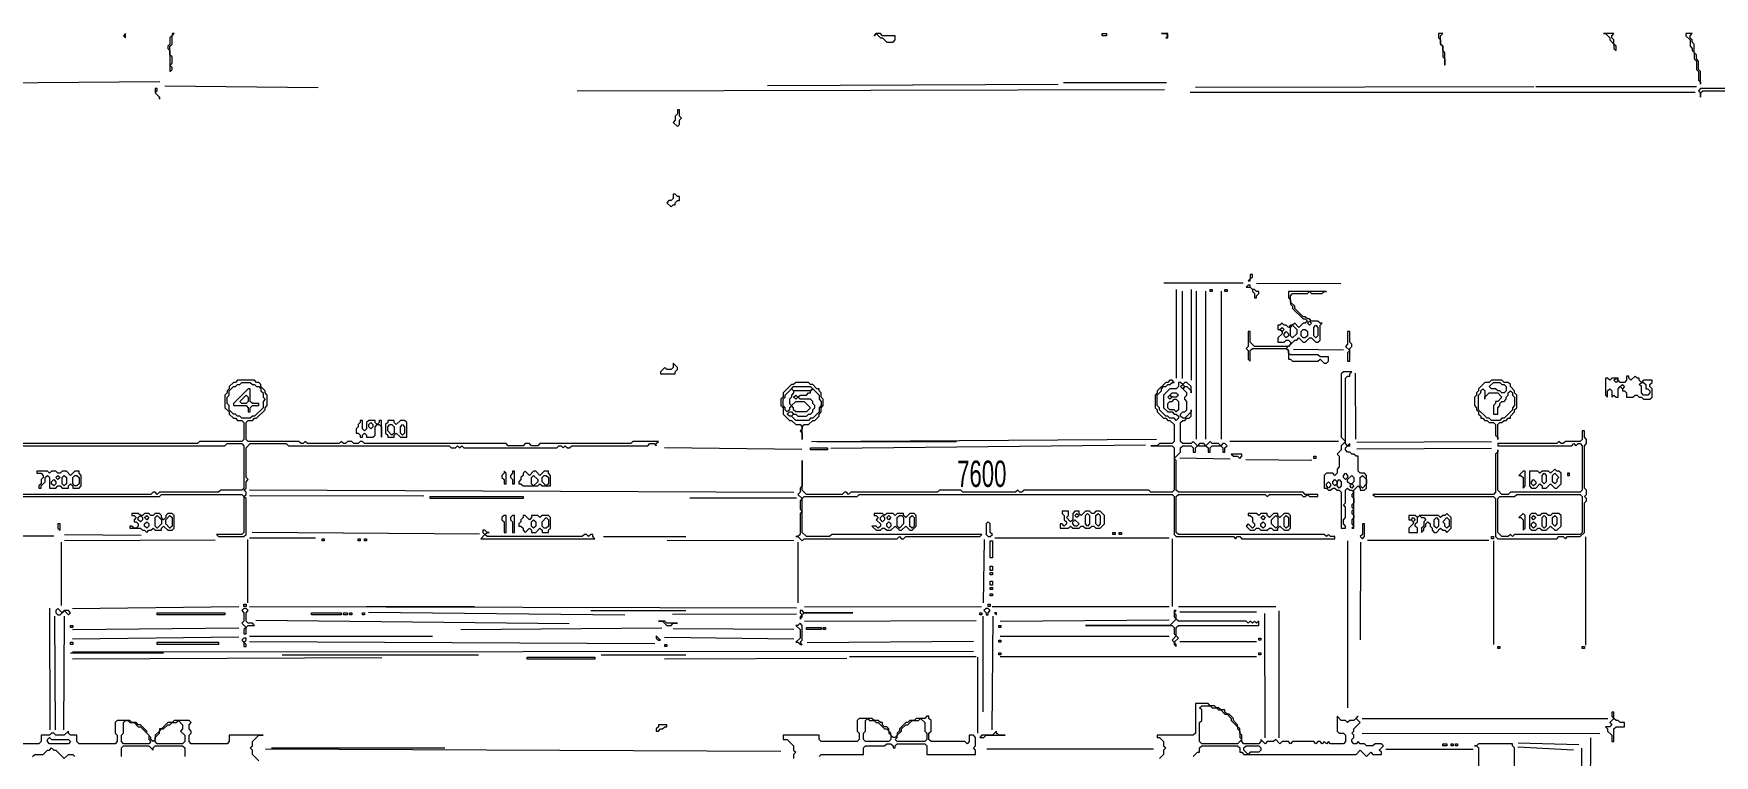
# Model space of a CAD drawing. Extents: x 10 to 1972, y 10 to 1392.
# Drawn here: x 738 to 1534, y 1050 to 1392 of the extents above; entities that cross this region are included whole.
import ezdxf

# ---------------------------------------------------------------- set-up
doc = ezdxf.new("R2010")
doc.units = 0
for name, color, linetype, lineweight in [('OCR_TEXT', 6, 'Continuous', 0), ('TEXT_FALLBACK_OUTLINE', 2, 'Continuous', 0), ('TRACE_CURVE', 6, 'Continuous', 0), ('TRACE_STRAIGHT', 5, 'Continuous', 0), ('TRACE_TEXT_SYMBOL', 6, 'Continuous', 0)]:
    doc.layers.add(name, color=color, linetype=linetype, lineweight=lineweight)
doc.styles.add('wqy-unicode', font='wqy-unicode.lff')

msp = doc.modelspace()

# ---------------------------------------------------------------- linework, layer by layer
at = {"layer": 'TEXT_FALLBACK_OUTLINE', "color": 2}
for points in [[(893, 1209), (893, 1208), (892, 1207), (892, 1206), (891, 1205), (891, 1203), (892, 1203), (893, 1202), (893, 1201), (894, 1201), (894, 1202), (895, 1203), (896, 1202), (896, 1201), (899, 1201), (900, 1202), (900, 1206), (901, 1207), (902, 1207), (903, 1206), (903, 1201), (903, 1209), (902, 1209), (902, 1208), (901, 1207), (900, 1208), (900, 1209), (897, 1209), (896, 1208), (896, 1205), (895, 1204), (894, 1205), (894, 1209)], [(906, 1209), (906, 1208), (905, 1207), (905, 1203), (906, 1202), (906, 1201), (909, 1201), (909, 1202), (910, 1203), (912, 1201), (915, 1201), (915, 1208), (914, 1209), (912, 1209), (910, 1207), (909, 1208), (909, 1209)], [(897, 1207), (898, 1208), (899, 1207), (899, 1206), (898, 1205), (897, 1206)], [(906, 1206), (907, 1207), (908, 1207), (909, 1206), (909, 1203), (908, 1202), (906, 1204)], [(912, 1206), (913, 1207), (914, 1206), (914, 1203), (913, 1202), (912, 1203)], [(740, 1185), (740, 1184), (742, 1184), (743, 1183), (743, 1182), (742, 1181), (742, 1179), (741, 1178), (741, 1177), (742, 1177), (742, 1178), (744, 1180), (744, 1182), (745, 1183), (746, 1182), (746, 1177), (749, 1177), (750, 1178), (751, 1178), (752, 1177), (755, 1177), (755, 1178), (756, 1179), (757, 1178), (757, 1177), (760, 1177), (761, 1178), (761, 1183), (760, 1184), (760, 1185), (758, 1185), (756, 1183), (754, 1185), (752, 1185), (751, 1184), (750, 1184), (749, 1185), (747, 1185), (746, 1184), (745, 1185)], [(961, 1185), (961, 1184), (960, 1183), (960, 1182), (961, 1181), (961, 1179), (962, 1179), (962, 1184)], [(965, 1185), (965, 1184), (964, 1183), (964, 1182), (965, 1181), (965, 1179), (966, 1179), (966, 1185)], [(971, 1185), (970, 1184), (970, 1183), (969, 1182), (969, 1181), (968, 1180), (968, 1179), (969, 1179), (970, 1178), (977, 1178), (978, 1179), (979, 1178), (983, 1178), (983, 1183), (982, 1184), (982, 1185), (980, 1185), (978, 1183), (976, 1185), (975, 1185), (973, 1183)], [(1443, 1185), (1441, 1183), (1442, 1183), (1443, 1182), (1443, 1177), (1444, 1178), (1444, 1185)], [(1458, 1186), (1456, 1184), (1455, 1185), (1452, 1185), (1451, 1184), (1450, 1185), (1446, 1185), (1446, 1178), (1447, 1177), (1449, 1177), (1451, 1179), (1452, 1178), (1452, 1177), (1454, 1177), (1456, 1179), (1458, 1177), (1459, 1177), (1461, 1179), (1461, 1184), (1460, 1185), (1459, 1185)], [(747, 1180), (748, 1181), (749, 1180), (749, 1179), (748, 1178), (747, 1179)], [(749, 1182), (750, 1183), (751, 1182), (750, 1181)], [(752, 1182), (753, 1183), (754, 1182), (754, 1179), (753, 1178), (752, 1179)], [(757, 1182), (758, 1183), (759, 1183), (760, 1182), (760, 1179), (759, 1178), (758, 1178), (757, 1179)], [(974, 1182), (975, 1183), (977, 1181), (977, 1180), (975, 1178), (974, 1179)], [(979, 1182), (980, 1183), (981, 1183), (982, 1182), (982, 1179), (981, 1178), (979, 1180)], [(1447, 1180), (1448, 1181), (1449, 1180), (1449, 1179), (1448, 1178), (1447, 1179)], [(1452, 1183), (1453, 1184), (1454, 1183), (1454, 1180), (1453, 1179), (1452, 1180)], [(1457, 1183), (1458, 1184), (1460, 1182), (1459, 1181), (1459, 1180), (1458, 1179), (1457, 1180)], [(1464, 1184), (1464, 1183), (1465, 1183), (1465, 1184)], [(785, 1165), (785, 1164), (786, 1164), (787, 1163), (786, 1162), (786, 1161), (787, 1161), (788, 1160), (788, 1159), (787, 1158), (786, 1158), (785, 1159), (784, 1159), (784, 1158), (789, 1158), (790, 1157), (791, 1157), (792, 1156), (793, 1157), (794, 1157), (795, 1158), (796, 1157), (799, 1157), (799, 1158), (800, 1159), (802, 1157), (804, 1157), (805, 1158), (805, 1164), (804, 1165), (802, 1165), (801, 1164), (801, 1163), (800, 1162), (799, 1163), (799, 1164), (798, 1165), (796, 1165), (795, 1164), (794, 1164), (793, 1165), (791, 1165), (790, 1164), (789, 1164), (788, 1165)], [(788, 1163), (789, 1164), (790, 1163), (790, 1162), (789, 1161), (788, 1162)], [(791, 1163), (792, 1164), (793, 1163), (792, 1162)], [(791, 1160), (792, 1161), (793, 1160), (793, 1159), (792, 1158), (791, 1159)], [(796, 1163), (797, 1164), (799, 1162), (799, 1160), (797, 1158), (796, 1159)], [(803, 1164), (804, 1163), (804, 1159), (803, 1158), (801, 1160), (801, 1162)], [(961, 1164), (960, 1163), (960, 1162), (961, 1161), (961, 1156), (962, 1156), (962, 1164)], [(965, 1164), (964, 1163), (964, 1162), (965, 1161), (965, 1156), (966, 1156), (966, 1164)], [(970, 1164), (970, 1163), (969, 1162), (969, 1161), (968, 1160), (968, 1159), (969, 1159), (970, 1158), (970, 1157), (971, 1156), (973, 1158), (974, 1157), (974, 1156), (976, 1156), (978, 1158), (979, 1157), (979, 1156), (982, 1156), (982, 1157), (983, 1158), (983, 1163), (982, 1164), (979, 1164), (978, 1163), (977, 1164), (974, 1164), (974, 1163), (973, 1162), (971, 1164)], [(974, 1161), (975, 1162), (976, 1161), (976, 1159), (975, 1158), (974, 1159)], [(981, 1163), (982, 1162), (982, 1159), (981, 1158), (980, 1158), (979, 1159), (979, 1161)], [(1136, 1165), (1136, 1164), (1137, 1164), (1138, 1163), (1137, 1162), (1139, 1160), (1139, 1159), (1138, 1158), (1137, 1159), (1135, 1159), (1137, 1157), (1139, 1157), (1140, 1158), (1141, 1158), (1142, 1157), (1144, 1157), (1146, 1159), (1148, 1157), (1149, 1157), (1151, 1159), (1153, 1157), (1154, 1157), (1156, 1159), (1156, 1164), (1155, 1165), (1153, 1165), (1151, 1163), (1150, 1164), (1150, 1165), (1147, 1165), (1146, 1164), (1145, 1165), (1142, 1165), (1141, 1164), (1140, 1165)], [(1139, 1163), (1140, 1164), (1141, 1163), (1141, 1162), (1140, 1161), (1139, 1162)], [(1142, 1163), (1143, 1164), (1144, 1163), (1143, 1162)], [(1142, 1160), (1143, 1161), (1144, 1160), (1144, 1159), (1143, 1158), (1142, 1159)], [(1147, 1163), (1148, 1164), (1149, 1164), (1150, 1163), (1150, 1160), (1148, 1158), (1147, 1159)], [(1153, 1163), (1154, 1164), (1155, 1163), (1155, 1159), (1154, 1158), (1153, 1159)], [(1225, 1166), (1225, 1165), (1226, 1164), (1226, 1162), (1227, 1161), (1227, 1160), (1226, 1159), (1225, 1160), (1224, 1160), (1224, 1158), (1228, 1158), (1229, 1159), (1230, 1158), (1233, 1158), (1234, 1159), (1235, 1159), (1236, 1158), (1238, 1158), (1239, 1159), (1240, 1159), (1241, 1158), (1243, 1158), (1245, 1160), (1245, 1164), (1243, 1166), (1241, 1166), (1240, 1165), (1239, 1165), (1238, 1166), (1236, 1166), (1234, 1164), (1233, 1165), (1233, 1166), (1231, 1166), (1230, 1165), (1230, 1162), (1229, 1161), (1227, 1163), (1228, 1164), (1228, 1166)], [(1230, 1161), (1231, 1162), (1233, 1160), (1232, 1159), (1231, 1159), (1230, 1160)], [(1231, 1164), (1232, 1165), (1233, 1164), (1232, 1163)], [(1236, 1164), (1237, 1165), (1238, 1164), (1238, 1160), (1237, 1159), (1236, 1160)], [(1241, 1164), (1242, 1165), (1243, 1164), (1243, 1160), (1242, 1159), (1241, 1160)], [(1313, 1165), (1313, 1164), (1314, 1164), (1315, 1163), (1315, 1161), (1316, 1160), (1316, 1159), (1315, 1158), (1313, 1160), (1312, 1159), (1314, 1157), (1316, 1157), (1317, 1158), (1318, 1158), (1319, 1157), (1322, 1157), (1323, 1158), (1324, 1158), (1325, 1157), (1327, 1157), (1327, 1158), (1328, 1159), (1330, 1157), (1332, 1157), (1333, 1158), (1333, 1164), (1332, 1165), (1330, 1165), (1328, 1163), (1327, 1164), (1327, 1165), (1325, 1165), (1323, 1163), (1322, 1164), (1322, 1165), (1319, 1165), (1318, 1164), (1317, 1165)], [(1319, 1163), (1320, 1164), (1321, 1163), (1320, 1162)], [(1319, 1160), (1320, 1161), (1321, 1160), (1321, 1159), (1320, 1158), (1319, 1159)], [(1326, 1164), (1327, 1163), (1327, 1159), (1326, 1158), (1324, 1160), (1324, 1162)], [(1330, 1163), (1331, 1164), (1332, 1163), (1332, 1159), (1331, 1158), (1330, 1159)], [(1407, 1165), (1406, 1164), (1405, 1164), (1404, 1163), (1403, 1164), (1394, 1164), (1393, 1163), (1392, 1164), (1389, 1164), (1389, 1162), (1390, 1162), (1391, 1161), (1391, 1160), (1389, 1158), (1389, 1156), (1393, 1156), (1393, 1158), (1392, 1159), (1392, 1160), (1393, 1161), (1393, 1163), (1394, 1164), (1395, 1163), (1396, 1163), (1397, 1162), (1396, 1161), (1396, 1159), (1395, 1158), (1395, 1156), (1396, 1157), (1396, 1158), (1397, 1159), (1397, 1160), (1398, 1161), (1399, 1160), (1399, 1159), (1400, 1158), (1400, 1157), (1401, 1156), (1402, 1156), (1404, 1158), (1405, 1157), (1406, 1157), (1407, 1156), (1409, 1158), (1409, 1163)], [(1390, 1162), (1391, 1163), (1392, 1162), (1391, 1161)], [(1401, 1162), (1402, 1163), (1403, 1162), (1403, 1159), (1402, 1158), (1401, 1159)], [(1407, 1163), (1408, 1162), (1408, 1159), (1407, 1158), (1406, 1159), (1406, 1160), (1405, 1161)], [(1443, 1165), (1441, 1163), (1442, 1163), (1443, 1162), (1443, 1157), (1444, 1158), (1444, 1164)], [(1447, 1165), (1446, 1164), (1446, 1158), (1447, 1157), (1449, 1157), (1450, 1158), (1451, 1158), (1452, 1157), (1454, 1157), (1456, 1159), (1458, 1157), (1459, 1157), (1461, 1159), (1461, 1164), (1460, 1165), (1457, 1165), (1456, 1164), (1455, 1164), (1454, 1165), (1452, 1165), (1451, 1164), (1450, 1164), (1449, 1165)], [(1447, 1163), (1448, 1164), (1449, 1163), (1448, 1162)], [(1447, 1160), (1448, 1161), (1449, 1160), (1449, 1159), (1448, 1158), (1447, 1159)], [(1452, 1163), (1453, 1164), (1454, 1163), (1454, 1159), (1453, 1158), (1452, 1159)], [(1457, 1163), (1458, 1164), (1459, 1163), (1459, 1160), (1458, 1159), (1457, 1160)], [(951, 1157), (951, 1156), (952, 1155), (950, 1153), (1004, 1153), (1003, 1154), (1003, 1155), (1002, 1155), (1001, 1154), (1000, 1155), (999, 1155), (998, 1154), (953, 1154), (952, 1155), (953, 1156), (954, 1156), (953, 1156), (952, 1157)], [(1249, 1156), (1250, 1156), (1250, 1155), (1249, 1155)], [(1252, 1156), (1253, 1156), (1253, 1155), (1252, 1155)]]:
    msp.add_lwpolyline(points, close=True, dxfattribs=at)
at = {"layer": 'TRACE_CURVE', "color": 6}
for points in [[(835, 1228), (834, 1227), (833, 1227), (831, 1225), (831, 1224), (830, 1223), (830, 1222), (829, 1221), (829, 1215), (831, 1213), (831, 1212), (833, 1210), (834, 1210), (835, 1209), (837, 1209), (838, 1208), (838, 1200), (837, 1199), (817, 1199), (816, 1198), (714, 1198)], [(939, 1197), (940, 1196), (941, 1197), (942, 1196), (986, 1196), (987, 1197), (988, 1197), (989, 1196), (990, 1197), (991, 1196), (992, 1196), (993, 1197), (1029, 1197), (1030, 1198), (1032, 1198), (1033, 1197), (1033, 1198), (1034, 1199), (1022, 1199), (1021, 1198), (978, 1198), (977, 1197), (974, 1197), (973, 1198), (971, 1198), (970, 1197), (963, 1197), (962, 1198), (895, 1198), (894, 1199), (893, 1199), (892, 1198), (890, 1198), (889, 1199), (887, 1199), (886, 1198), (885, 1198), (884, 1199), (883, 1198), (868, 1198), (867, 1199), (866, 1198), (865, 1198), (864, 1199), (840, 1199), (839, 1200), (839, 1208), (840, 1209), (842, 1209), (843, 1210), (844, 1210), (848, 1214), (848, 1215), (849, 1216), (849, 1221), (848, 1222), (848, 1223), (846, 1225), (846, 1226), (845, 1227), (844, 1227), (843, 1228), (835, 1228)], [(1276, 1228), (1275, 1227), (1274, 1227), (1270, 1223), (1270, 1222), (1269, 1221), (1269, 1215), (1270, 1214), (1270, 1213), (1273, 1210), (1274, 1210), (1275, 1209), (1276, 1209), (1278, 1207), (1278, 1199), (1277, 1198), (1271, 1198), (1270, 1197), (1267, 1197), (1277, 1197), (1278, 1196), (1278, 1176), (1277, 1175), (1267, 1175), (1266, 1176), (1207, 1176), (1206, 1175), (1205, 1175), (1204, 1176), (1203, 1175), (1178, 1175), (1177, 1176), (1167, 1176), (1166, 1175), (1125, 1175), (1124, 1174), (1123, 1175), (1122, 1175), (1121, 1174), (1104, 1174), (1102, 1176), (1102, 1190), (1102, 1178), (1101, 1177), (1101, 1175), (1100, 1174), (1102, 1172), (1101, 1171), (1101, 1167), (1102, 1166), (1101, 1165), (1101, 1155), (1100, 1154), (1099, 1154), (1100, 1154), (1102, 1152), (1103, 1153), (1147, 1153), (1148, 1154), (1149, 1153), (1150, 1153), (1151, 1154), (1186, 1154), (1187, 1155)], [(1271, 1214), (1271, 1215), (1270, 1216), (1270, 1221), (1272, 1223), (1272, 1224), (1273, 1225), (1274, 1225), (1275, 1226), (1276, 1226), (1277, 1227), (1278, 1227), (1277, 1228), (1276, 1228)], [(1302, 1196), (1303, 1197), (1302, 1198), (1301, 1198), (1300, 1197), (1299, 1198), (1296, 1198), (1295, 1199), (1293, 1197), (1292, 1198), (1290, 1198), (1289, 1197), (1287, 1199), (1286, 1198), (1282, 1198), (1281, 1199), (1281, 1208), (1282, 1209), (1283, 1209), (1284, 1210), (1285, 1210), (1286, 1211), (1286, 1214), (1286, 1213), (1283, 1210), (1282, 1210), (1281, 1211), (1281, 1212), (1282, 1213), (1283, 1213), (1284, 1214), (1284, 1218), (1283, 1219), (1283, 1220), (1284, 1221), (1284, 1222), (1282, 1224), (1283, 1225), (1284, 1225), (1286, 1223), (1286, 1222), (1286, 1225), (1284, 1227), (1283, 1227), (1282, 1226), (1281, 1227), (1280, 1227), (1280, 1225), (1279, 1224), (1276, 1224), (1273, 1221), (1273, 1215), (1275, 1213), (1277, 1213), (1278, 1212), (1279, 1212), (1280, 1211), (1280, 1210), (1279, 1209), (1278, 1210), (1276, 1210), (1275, 1211), (1274, 1211), (1271, 1214)], [(1358, 1232), (1357, 1231), (1357, 1201), (1359, 1199), (1357, 1197), (1357, 1195), (1355, 1193), (1356, 1192), (1356, 1187), (1355, 1186), (1355, 1184), (1354, 1183), (1353, 1184), (1350, 1184), (1349, 1183), (1349, 1177), (1350, 1177), (1351, 1176), (1352, 1176), (1353, 1177), (1354, 1177), (1355, 1176), (1356, 1176), (1357, 1175), (1357, 1158), (1359, 1158), (1359, 1159), (1358, 1160), (1358, 1162), (1359, 1163), (1359, 1168), (1358, 1169), (1359, 1170), (1359, 1176), (1360, 1177), (1361, 1176), (1362, 1176), (1363, 1175), (1362, 1174), (1362, 1173), (1363, 1172), (1363, 1170), (1362, 1169), (1362, 1168), (1363, 1167), (1362, 1166), (1362, 1165), (1363, 1164), (1363, 1163), (1362, 1162), (1362, 1160), (1363, 1159), (1362, 1158), (1363, 1158), (1363, 1176), (1365, 1178), (1366, 1177), (1366, 1176), (1368, 1176), (1369, 1177), (1369, 1183), (1368, 1184), (1366, 1184), (1365, 1185)], [(1365, 1185), (1365, 1192), (1364, 1192), (1363, 1193), (1362, 1193), (1361, 1194), (1360, 1194), (1359, 1195), (1359, 1196), (1360, 1197), (1361, 1197), (1361, 1198), (1360, 1197), (1359, 1198), (1359, 1229), (1360, 1230), (1361, 1230), (1361, 1231), (1362, 1232), (1358, 1232)], [(713, 1197), (829, 1197), (830, 1198), (837, 1198), (838, 1197), (838, 1177), (837, 1176), (827, 1176), (826, 1175), (798, 1175), (797, 1174), (796, 1175), (795, 1175), (794, 1174), (727, 1174)], [(726, 1173), (798, 1173), (799, 1174), (837, 1174), (838, 1173), (838, 1156), (837, 1155), (825, 1155), (826, 1154), (838, 1154), (839, 1155), (839, 1172), (838, 1173), (839, 1174), (839, 1175), (838, 1176), (839, 1177), (839, 1180), (840, 1181), (839, 1182), (839, 1196), (841, 1198), (858, 1198), (859, 1197), (935, 1197), (936, 1196), (938, 1196), (939, 1197)], [(1187, 1155), (1116, 1155), (1115, 1154), (1104, 1154), (1102, 1156), (1102, 1172), (1103, 1173), (1128, 1173), (1129, 1174), (1277, 1174), (1278, 1173), (1278, 1155), (1279, 1154), (1306, 1154), (1307, 1153), (1308, 1154), (1309, 1154), (1310, 1153), (1354, 1153), (1354, 1154), (1352, 1154), (1351, 1155), (1350, 1154), (1349, 1155), (1280, 1155), (1279, 1156), (1279, 1173), (1280, 1174), (1321, 1174), (1322, 1173), (1323, 1174), (1338, 1174), (1339, 1173), (1340, 1173), (1341, 1174), (1342, 1173), (1346, 1173), (1346, 1174), (1340, 1174), (1339, 1175), (1280, 1175), (1279, 1176), (1279, 1190), (1278, 1191), (1281, 1194), (1281, 1196), (1282, 1197), (1286, 1197), (1287, 1196), (1287, 1194), (1288, 1194), (1288, 1196), (1289, 1197), (1293, 1197), (1294, 1196), (1294, 1194), (1295, 1194), (1295, 1196), (1296, 1197), (1300, 1197), (1301, 1196), (1301, 1194), (1302, 1194), (1302, 1196)], [(778, 1067), (777, 1066), (777, 1061), (778, 1060), (778, 1057), (777, 1056), (760, 1056), (759, 1057), (759, 1060), (756, 1060), (755, 1061), (755, 1062), (753, 1060), (749, 1060), (748, 1061), (747, 1061), (746, 1060), (742, 1060), (742, 1057), (741, 1056), (672, 1056)], [(802, 1066), (799, 1063), (798, 1063), (798, 1062), (796, 1060), (796, 1058), (795, 1057), (794, 1058), (794, 1059), (792, 1061), (792, 1062), (789, 1065), (788, 1065), (787, 1066), (785, 1066), (784, 1067), (778, 1067)], [(845, 1048), (842, 1051), (842, 1053), (841, 1054), (842, 1055), (842, 1057), (845, 1060), (847, 1060), (831, 1060), (831, 1057), (830, 1056), (813, 1056), (812, 1057), (812, 1060), (813, 1061), (813, 1062), (812, 1063), (812, 1065), (813, 1066), (812, 1067), (805, 1067), (804, 1066), (802, 1066)], [(738, 1050), (739, 1051), (743, 1051), (745, 1053), (746, 1053), (747, 1054), (748, 1053), (749, 1053), (753, 1049)], [(753, 1049), (755, 1051), (757, 1051), (758, 1050)], [(780, 1050), (780, 1054), (781, 1055), (793, 1055), (795, 1053), (795, 1054), (796, 1055), (809, 1055), (810, 1054), (810, 1050)]]:
    msp.add_lwpolyline(points, dxfattribs=at)
for points in [[(836, 1226), (837, 1227), (841, 1227), (842, 1226), (843, 1226), (844, 1225), (845, 1225), (846, 1224), (846, 1223), (847, 1222), (847, 1220), (848, 1219), (847, 1218), (847, 1215), (843, 1211), (842, 1211), (841, 1210), (837, 1210), (836, 1211), (835, 1211), (834, 1212), (833, 1212), (831, 1214), (831, 1216), (830, 1217), (830, 1220), (831, 1221), (831, 1223), (833, 1225), (834, 1225), (835, 1226)], [(1281, 1225), (1282, 1226), (1283, 1225), (1282, 1224)], [(1275, 1220), (1276, 1221), (1277, 1220), (1276, 1219)], [(1277, 1218), (1278, 1219), (1279, 1219), (1280, 1218), (1280, 1214), (1279, 1213), (1278, 1214), (1276, 1214), (1275, 1215), (1275, 1217), (1276, 1218)], [(1276, 1221), (1277, 1222), (1279, 1222), (1280, 1221), (1279, 1220), (1277, 1220)], [(1350, 1179), (1351, 1180), (1352, 1179), (1352, 1178), (1351, 1177), (1350, 1178)], [(1353, 1180), (1354, 1181), (1355, 1180), (1355, 1179), (1354, 1178), (1353, 1179)], [(1355, 1180), (1356, 1181), (1357, 1180), (1357, 1178), (1356, 1177), (1355, 1178)], [(1358, 1183), (1359, 1184), (1360, 1183), (1360, 1182), (1359, 1181), (1358, 1182)], [(1362, 1183), (1363, 1182), (1363, 1180), (1362, 1179), (1361, 1179), (1360, 1180), (1360, 1181)], [(1361, 1178), (1362, 1179), (1363, 1178), (1362, 1177)], [(1366, 1182), (1367, 1183), (1369, 1181), (1369, 1179), (1367, 1177), (1366, 1178)], [(781, 1066), (782, 1067), (783, 1067), (784, 1066), (786, 1066), (788, 1064), (789, 1064), (793, 1060), (793, 1058), (794, 1057), (793, 1056), (781, 1056), (780, 1057), (780, 1060), (781, 1061)], [(806, 1066), (807, 1067), (809, 1065), (809, 1063), (808, 1062), (810, 1060), (810, 1057), (809, 1056), (797, 1056), (796, 1057), (796, 1059), (798, 1061), (798, 1062), (799, 1063), (800, 1063), (802, 1065), (803, 1065), (804, 1066)], [(745, 1058), (746, 1059), (747, 1058), (755, 1058), (756, 1057), (755, 1056), (746, 1056), (745, 1057)]]:
    msp.add_lwpolyline(points, close=True, dxfattribs=at)
at = {"layer": 'TRACE_STRAIGHT', "color": 5}
for p, q in [((581.87, 1367.8), (798.13, 1369.33)), ((1085.63, 1367.38), (1223.13, 1368.07)), ((1225.62, 1368.87), (1274.38, 1368.91)), ((800.59, 1367.22), (873.12, 1366.56)), ((995.62, 1364.85), (1273.38, 1365.48)), ((1285.62, 1364.34), (1524.38, 1364.35)), ((1288.12, 1366.73), (1448.13, 1367.04)), ((1449, 1367), (1525, 1367)), ((1273.12, 1274.08), (1310.63, 1274.1)), ((1316.88, 1273.92), (1356.87, 1273.81)), ((1279, 1271), (1279, 1229)), ((1281.69, 1270.13), (1281.73, 1228.87)), ((1286, 1271), (1286, 1228)), ((1288.58, 1200.12), (1288.6, 1270.12)), ((1292.86, 1270.12), (1292.86, 1200.12)), ((1300.15, 1270.12), (1300.15, 1200.12)), ((1334.38, 1242.71), (1358.12, 1242.36)), ((1363.57, 1231.38), (1363.7, 1200.12)), ((1036.86, 1196.24), (1101.9, 1195.36)), ((1106.36, 1198.96), (1269.64, 1200.05)), ((1109, 1199), (1175, 1199)), ((1115.62, 1195.81), (1264.38, 1197.4)), ((1304.37, 1199.15), (1355.63, 1199.12)), ((1364.37, 1198.71), (1428.12, 1199.02)), ((1364.38, 1195.51), (1428.13, 1195.92)), ((1280.62, 1191.3), (1304.41, 1190.85)), ((1311.87, 1190.51), (1343.14, 1190.2)), ((840.62, 1176.12), (1098.13, 1175.07)), ((840.62, 1173.45), (923.13, 1173.37)), ((1048.86, 1172.33), (1099.37, 1172.29)), ((664.38, 1154.55), (748.13, 1154.36)), ((753.12, 1155.06), (789.38, 1154.75)), ((840.62, 1153.44), (871.88, 1153.36)), ((841.87, 1156.11), (949.39, 1155.38)), ((1008, 1154), (1047, 1154)), ((1193.12, 1153.39), (1275.62, 1153.4)), ((1277, 1153), (1277, 1121)), ((1472.68, 1102.63), (1472.71, 1153.88)), ((751.7, 1121.37), (751.7, 1151.38)), ((753.13, 1152.25), (824.38, 1152.51)), ((839.67, 1152.63), (839.72, 1122.62)), ((1038.12, 1152.4), (1098.13, 1152.24)), ((1100.12, 1122.62), (1100.19, 1151.38)), ((1187.86, 1122.61), (1188.27, 1152.64)), ((1360, 1152), (1360, 1073)), ((1366.17, 1105.12), (1366.25, 1151.38)), ((1369.37, 1152.31), (1426.88, 1152.28)), ((1429, 1152), (1429, 1103)), ((896, 1121), (947, 1121)), ((1280, 1121), (1326, 1121)), ((746.09, 1120.13), (746.1, 1062.62)), ((748.36, 1116.38), (748.7, 1062.62)), ((752.76, 1062.62), (753.13, 1116.37)), ((756.88, 1119.95), (835.63, 1120.92)), ((840.63, 1120.87), (1099.38, 1120.32)), ((843.62, 1114.5), (991.88, 1112.93)), ((896.87, 1118.25), (1018.13, 1117.07)), ((1002, 1119), (1047, 1119)), ((1040.62, 1117.32), (1099.38, 1117.41)), ((1103.12, 1120.79), (1186.88, 1120.94)), ((1103.12, 1113.95), (1184.37, 1114.27)), ((1187.4, 1116.38), (1187.52, 1071.04)), ((1191.87, 1120.9), (1275.63, 1120.91)), ((1191.95, 1062.62), (1192.33, 1116.38)), ((1195.62, 1113.94), (1275.63, 1114.67)), ((1280.62, 1118.41), (1316.88, 1118.41)), ((1320.78, 1117.63), (1320.92, 1058.88)), ((1327.64, 1058.87), (1327.66, 1118.88)), ((756.87, 1105.63), (835.64, 1106.55)), ((756.88, 1110.08), (835.63, 1110.81)), ((840.62, 1106.85), (927.13, 1106.85)), ((940.61, 1110.08), (1035.64, 1110.87)), ((1036.86, 1106.4), (1098.13, 1105.69)), ((1041.07, 1110.46), (1098.13, 1110.2)), ((1195.62, 1106.84), (1275.63, 1106.87)), ((756, 1099), (800, 1099)), ((756.87, 1099.47), (1183.13, 1099.75)), ((840.62, 1104.45), (1032.38, 1103.5)), ((856, 1098), (949, 1098)), ((1007, 1098), (1047, 1098)), ((1104.37, 1103.97), (1183.13, 1104.52)), ((1124.37, 1097.23), (1184.38, 1097.34)), ((1195.63, 1097.26), (1316.88, 1097.3)), ((1280.62, 1104.35), (1316.88, 1104.35)), ((756.88, 1096.15), (903.13, 1096.76)), ((1036.87, 1096.15), (1123.13, 1096.47)), ((1185, 1097), (1185, 1061)), ((1366.88, 1067.95), (1483.12, 1067.95)), ((1366.87, 1061.01), (1479.37, 1060.88)), ((1474.41, 871.37), (1474.99, 1058.87)), ((848.13, 1053.68), (1091.88, 1052.48)), ((851, 1054), (933, 1054)), ((1189.38, 1053.65), (1268.13, 1053.59)), ((1378.12, 1053.4), (1419.38, 1053.41)), ((1440.6, 1054.62), (1466.84, 1053.18)), ((1440.63, 1056.47), (1469.36, 1055.68)), ((1470.61, 1053.88), (1470.63, 926.38))]:
    msp.add_line(p, q, dxfattribs=at)
at = {"layer": 'TRACE_TEXT_SYMBOL', "color": 6}
for points in [[(782, 1392), (781, 1391), (782, 1390)], [(804, 1392), (804, 1391), (803, 1390), (803, 1387), (802, 1386), (802, 1385), (803, 1384), (803, 1374), (804, 1375), (804, 1376), (803, 1377), (804, 1378), (804, 1381), (803, 1382), (803, 1386), (804, 1387), (804, 1391), (805, 1392)], [(1137, 1392), (1136, 1391), (1137, 1392), (1139, 1390), (1140, 1390), (1142, 1388), (1145, 1388), (1146, 1389), (1146, 1391), (1140, 1391), (1139, 1392)], [(1244, 1392), (1246, 1392), (1246, 1391), (1244, 1391)], [(1272, 1392), (1274, 1392), (1275, 1391), (1274, 1390), (1275, 1390), (1275, 1392)], [(1403, 1392), (1403, 1390), (1404, 1389), (1404, 1387), (1405, 1386), (1405, 1381), (1406, 1380), (1406, 1377), (1406, 1383), (1405, 1384), (1405, 1386), (1404, 1387), (1404, 1391), (1405, 1392)], [(1481, 1392), (1482, 1392), (1484, 1390), (1484, 1389), (1486, 1387), (1486, 1385), (1487, 1384), (1487, 1386), (1486, 1387), (1486, 1389), (1485, 1390), (1485, 1391), (1486, 1392)], [(1520, 1392), (1520, 1391), (1522, 1389), (1522, 1386), (1523, 1385), (1523, 1384), (1524, 1383), (1524, 1380), (1525, 1379), (1525, 1375), (1526, 1374), (1526, 1370), (1527, 1369), (1527, 1368), (1527, 1374), (1526, 1375), (1526, 1379), (1525, 1380), (1525, 1382), (1524, 1383), (1524, 1387), (1523, 1388), (1523, 1389), (1522, 1390), (1522, 1391), (1523, 1392)], [(1551, 1368), (1550, 1367), (1545, 1367), (1544, 1366), (1543, 1367), (1542, 1366), (1527, 1366), (1526, 1365), (1527, 1364), (1527, 1362), (1527, 1364), (1528, 1365), (1542, 1365), (1543, 1366), (1556, 1366), (1557, 1367), (1615, 1367), (1616, 1368)], [(796, 1366), (796, 1364), (798, 1362), (798, 1361), (798, 1362), (796, 1364), (797, 1365), (797, 1366)], [(1043, 1356), (1043, 1354), (1042, 1353), (1042, 1351), (1041, 1350), (1043, 1348), (1044, 1349), (1044, 1351), (1045, 1352), (1044, 1353), (1044, 1356)], [(1041, 1316), (1041, 1314), (1040, 1313), (1039, 1313), (1038, 1312), (1040, 1310), (1041, 1311), (1042, 1311), (1042, 1312), (1043, 1313), (1044, 1313), (1044, 1315), (1043, 1315), (1042, 1316)], [(1313, 1273), (1312, 1272), (1314, 1272), (1315, 1271), (1315, 1270), (1316, 1269), (1316, 1267), (1317, 1267), (1317, 1268), (1318, 1269), (1318, 1270), (1317, 1270), (1316, 1271), (1315, 1271), (1314, 1272), (1314, 1273)], [(1314, 1278), (1314, 1276), (1313, 1275), (1314, 1275), (1314, 1276), (1315, 1277), (1315, 1278)], [(1295, 1271), (1296, 1271), (1296, 1270), (1295, 1270)], [(1302, 1271), (1303, 1271), (1303, 1270), (1302, 1270)], [(1328, 1252), (1329, 1253), (1330, 1252), (1329, 1251)], [(1330, 1250), (1331, 1251), (1332, 1250), (1332, 1249), (1331, 1248), (1330, 1249)], [(1333, 1253), (1334, 1254), (1336, 1252), (1336, 1250), (1334, 1248), (1333, 1249)], [(1338, 1251), (1339, 1252), (1340, 1252), (1341, 1251), (1341, 1249), (1340, 1248), (1339, 1248), (1338, 1249)], [(1341, 1255), (1342, 1256), (1343, 1255), (1342, 1254)], [(1344, 1253), (1345, 1254), (1346, 1253), (1346, 1249), (1345, 1248), (1344, 1249)], [(1360, 1251), (1360, 1245), (1359, 1244), (1361, 1242), (1360, 1241), (1360, 1237), (1361, 1237), (1361, 1243), (1362, 1244), (1362, 1245), (1361, 1246), (1361, 1251)], [(1041, 1236), (1041, 1234), (1040, 1233), (1038, 1233), (1037, 1234), (1035, 1232), (1035, 1231), (1042, 1231), (1042, 1232), (1043, 1233), (1043, 1234)], [(1099, 1227), (1098, 1226), (1097, 1226), (1093, 1222), (1093, 1220), (1092, 1219), (1092, 1216), (1093, 1215), (1093, 1212), (1096, 1209), (1097, 1209), (1099, 1207), (1101, 1207), (1102, 1206), (1102, 1205), (1101, 1204), (1102, 1203), (1102, 1200), (1102, 1206), (1103, 1207), (1105, 1207), (1107, 1209), (1108, 1209), (1110, 1211), (1110, 1212), (1111, 1213), (1111, 1215), (1112, 1216), (1112, 1219), (1111, 1220), (1111, 1222), (1110, 1223), (1110, 1224), (1109, 1224), (1107, 1226), (1106, 1226), (1105, 1227)], [(1097, 1224), (1098, 1225), (1106, 1225), (1107, 1224), (1106, 1223), (1098, 1223)], [(1428, 1228), (1427, 1227), (1425, 1227), (1422, 1224), (1422, 1223), (1421, 1222), (1421, 1221), (1420, 1220), (1420, 1216), (1421, 1215), (1421, 1214), (1422, 1213), (1422, 1212), (1423, 1211), (1423, 1210), (1424, 1210), (1425, 1209), (1426, 1209), (1427, 1208), (1429, 1208), (1430, 1207), (1430, 1202), (1431, 1201), (1431, 1200), (1431, 1207), (1432, 1208), (1433, 1208), (1434, 1209), (1435, 1209), (1436, 1210), (1437, 1210), (1437, 1211), (1439, 1213), (1439, 1214), (1440, 1215), (1440, 1221), (1439, 1222), (1439, 1223), (1437, 1225), (1437, 1226), (1436, 1227), (1434, 1227), (1433, 1228)], [(1429, 1227), (1432, 1227), (1433, 1226), (1434, 1226), (1435, 1225), (1435, 1223), (1434, 1222), (1433, 1222), (1432, 1223), (1431, 1223), (1430, 1224), (1428, 1224), (1427, 1225)], [(1492, 1230), (1492, 1228), (1491, 1227), (1489, 1227), (1488, 1228), (1488, 1229), (1485, 1229), (1484, 1228), (1483, 1229), (1482, 1229), (1482, 1221), (1483, 1220), (1483, 1223), (1484, 1224), (1485, 1223), (1485, 1220), (1486, 1221), (1487, 1220), (1488, 1220), (1488, 1224), (1489, 1225), (1490, 1224), (1490, 1223), (1491, 1223), (1492, 1222), (1492, 1220), (1495, 1220), (1496, 1221), (1497, 1221), (1498, 1220), (1499, 1220), (1500, 1219), (1503, 1219), (1504, 1220), (1504, 1224), (1503, 1225), (1503, 1226), (1504, 1227), (1504, 1228), (1500, 1228), (1499, 1227), (1498, 1228), (1498, 1229), (1497, 1229), (1496, 1230), (1494, 1228), (1493, 1229), (1493, 1230)], [(1486, 1228), (1487, 1229), (1488, 1228), (1487, 1227)], [(1489, 1225), (1490, 1226), (1491, 1225), (1490, 1224)], [(1498, 1226), (1499, 1227), (1500, 1227), (1501, 1226), (1501, 1224), (1502, 1224), (1503, 1223), (1503, 1222), (1502, 1221), (1500, 1221), (1499, 1222), (1499, 1225)], [(840, 1224), (833, 1217), (833, 1216), (839, 1216), (840, 1215), (840, 1213), (841, 1213), (841, 1215), (842, 1216), (845, 1216), (845, 1217), (842, 1217), (841, 1218), (841, 1224)], [(839, 1221), (840, 1220), (840, 1218), (839, 1217), (837, 1217), (836, 1218)], [(1097, 1224), (1098, 1223), (1098, 1222), (1097, 1221), (1097, 1220), (1096, 1219), (1096, 1217), (1097, 1216), (1096, 1215), (1096, 1214), (1095, 1213), (1094, 1214), (1094, 1215), (1093, 1216), (1093, 1219), (1094, 1220), (1094, 1221)], [(1106, 1223), (1107, 1224), (1110, 1221), (1110, 1219), (1111, 1218), (1111, 1216), (1110, 1215), (1110, 1213), (1107, 1210), (1106, 1210), (1105, 1209), (1099, 1209), (1097, 1211), (1098, 1212), (1099, 1212), (1100, 1211), (1104, 1211), (1105, 1212), (1106, 1212), (1107, 1213), (1107, 1214), (1108, 1215), (1108, 1216), (1107, 1217), (1107, 1218), (1106, 1219), (1101, 1219), (1100, 1220), (1101, 1221), (1104, 1221), (1105, 1222), (1106, 1222)], [(1099, 1218), (1103, 1218), (1106, 1215), (1104, 1213), (1099, 1213), (1098, 1214), (1098, 1215), (1097, 1216)], [(1098, 1220), (1099, 1221), (1100, 1220), (1099, 1219)], [(1423, 1223), (1424, 1224), (1425, 1223), (1425, 1219), (1425, 1220), (1427, 1222), (1431, 1222), (1433, 1220), (1431, 1218), (1430, 1218), (1430, 1217), (1429, 1216), (1429, 1212), (1431, 1212), (1431, 1215), (1432, 1216), (1432, 1217), (1433, 1218), (1434, 1218), (1435, 1219), (1435, 1220), (1436, 1221), (1436, 1222), (1437, 1223), (1438, 1222), (1438, 1221), (1439, 1220), (1439, 1216), (1438, 1215), (1438, 1214), (1434, 1210), (1433, 1210), (1432, 1209), (1428, 1209), (1427, 1210), (1426, 1210), (1422, 1214), (1422, 1221), (1423, 1222)], [(1095, 1212), (1096, 1213), (1097, 1213), (1098, 1212), (1097, 1211), (1096, 1211)], [(1471, 1204), (1471, 1200), (1470, 1199), (1463, 1199), (1462, 1198), (1461, 1198), (1460, 1199), (1459, 1198), (1431, 1198), (1431, 1197), (1466, 1197), (1467, 1198), (1468, 1197), (1469, 1198), (1470, 1198), (1471, 1197), (1471, 1176), (1470, 1175), (1437, 1175), (1436, 1174), (1433, 1174), (1431, 1176), (1431, 1195), (1431, 1194), (1430, 1193), (1430, 1175), (1429, 1174), (1372, 1174), (1373, 1173), (1429, 1173), (1430, 1172), (1430, 1154), (1431, 1153), (1459, 1153), (1460, 1154), (1462, 1154), (1463, 1153), (1464, 1154), (1470, 1154), (1472, 1156), (1472, 1170), (1473, 1171), (1473, 1172), (1472, 1173), (1473, 1174), (1473, 1176), (1472, 1177), (1472, 1197), (1473, 1198), (1473, 1200), (1472, 1201), (1472, 1204)], [(1106, 1196), (1114, 1196), (1114, 1195), (1106, 1195)], [(1305, 1193), (1306, 1192), (1308, 1192), (1309, 1191), (1310, 1192), (1310, 1193)], [(1344, 1192), (1345, 1192), (1345, 1191), (1344, 1191)], [(926, 1173), (970, 1173), (970, 1172), (926, 1172)], [(1439, 1173), (1440, 1174), (1470, 1174), (1471, 1173), (1471, 1156), (1470, 1155), (1439, 1155), (1438, 1154), (1437, 1155), (1436, 1154), (1433, 1154), (1431, 1156), (1431, 1172), (1432, 1173)], [(1190, 1161), (1189, 1160), (1189, 1155), (1190, 1154), (1191, 1154), (1192, 1155), (1191, 1156), (1191, 1160)], [(750, 1160), (750, 1158), (751, 1157), (751, 1160)], [(875, 1153), (876, 1153), (876, 1152), (875, 1152)], [(892, 1153), (893, 1153), (893, 1152), (892, 1152)], [(895, 1153), (896, 1153), (896, 1152), (895, 1152)], [(1367, 1160), (1367, 1155), (1366, 1154), (1367, 1153), (1368, 1154), (1368, 1160)], [(1428, 1154), (1429, 1154), (1429, 1153), (1428, 1153)], [(1191, 1152), (1192, 1152), (1192, 1144), (1191, 1144)], [(1191, 1140), (1192, 1140), (1192, 1138), (1191, 1138)], [(1191, 1137), (1192, 1137), (1192, 1136), (1191, 1136)], [(1191, 1133), (1192, 1133), (1192, 1131), (1191, 1131)], [(1191, 1130), (1192, 1130), (1192, 1129), (1191, 1129)], [(838, 1122), (839, 1122), (839, 1121), (838, 1121)], [(1190, 1122), (1191, 1122), (1191, 1121), (1190, 1121)], [(1191, 1127), (1192, 1127), (1192, 1126), (1191, 1126)], [(750, 1120), (749, 1119), (749, 1118), (750, 1117), (751, 1117), (753, 1119), (755, 1117), (756, 1118), (755, 1119), (753, 1119), (752, 1118)], [(797, 1118), (829, 1118), (829, 1117), (797, 1117)], [(838, 1120), (837, 1119), (838, 1118), (838, 1114), (837, 1113), (839, 1111), (838, 1110), (838, 1108), (839, 1108), (839, 1111), (840, 1112), (843, 1112), (842, 1113), (840, 1113), (839, 1114), (839, 1118), (840, 1119), (839, 1120)], [(870, 1118), (884, 1118), (884, 1117), (870, 1117)], [(885, 1118), (887, 1118), (887, 1117), (885, 1117)], [(888, 1118), (889, 1118), (889, 1117), (888, 1117)], [(894, 1118), (895, 1118), (895, 1117), (894, 1117)], [(1034, 1114), (1036, 1114), (1038, 1112), (1040, 1112), (1041, 1113), (1043, 1113), (1038, 1113), (1037, 1114)], [(1101, 1113), (1100, 1112), (1099, 1112), (1101, 1110), (1101, 1106), (1099, 1104), (1100, 1104), (1101, 1103), (1102, 1103), (1101, 1104), (1102, 1105), (1102, 1112)], [(1101, 1119), (1101, 1118), (1102, 1117), (1101, 1116), (1101, 1115), (1102, 1116), (1102, 1117), (1103, 1118), (1126, 1118), (1103, 1118), (1102, 1119)], [(1186, 1118), (1187, 1118), (1187, 1117), (1186, 1117)], [(1189, 1120), (1188, 1119), (1189, 1118), (1189, 1117), (1190, 1117), (1190, 1118), (1191, 1119), (1190, 1120)], [(1193, 1118), (1194, 1117), (1194, 1118)], [(1278, 1119), (1278, 1116), (1279, 1115), (1276, 1112), (1236, 1112), (1277, 1112), (1278, 1111), (1278, 1108), (1279, 1107), (1277, 1105), (1278, 1104), (1278, 1103), (1279, 1102), (1279, 1103), (1278, 1104), (1280, 1106), (1279, 1107), (1279, 1111), (1280, 1112), (1318, 1112), (1318, 1114), (1317, 1113), (1316, 1114), (1315, 1113), (1314, 1114), (1313, 1113), (1312, 1114), (1280, 1114), (1279, 1115), (1279, 1117), (1278, 1118), (1279, 1119)], [(756, 1112), (757, 1112), (757, 1111), (756, 1111)], [(838, 1106), (837, 1105), (838, 1104), (838, 1102), (839, 1102), (839, 1103), (838, 1104), (839, 1105), (839, 1106)], [(1033, 1107), (1033, 1106), (1034, 1105), (1035, 1105)], [(1104, 1111), (1111, 1111), (1111, 1110), (1104, 1110)], [(1112, 1111), (1113, 1111), (1113, 1110), (1112, 1110)], [(1195, 1112), (1196, 1112), (1196, 1111), (1195, 1111)], [(1318, 1106), (1319, 1106), (1319, 1105), (1318, 1105)], [(756, 1104), (757, 1104), (757, 1103), (756, 1103)], [(797, 1104), (826, 1104), (826, 1103), (797, 1103)], [(1037, 1103), (1038, 1103), (1038, 1102), (1037, 1102)], [(1195, 1105), (1196, 1105), (1196, 1104), (1195, 1104)], [(1195, 1099), (1196, 1099), (1196, 1098), (1195, 1098)], [(1318, 1099), (1319, 1099), (1319, 1098), (1318, 1098)], [(1431, 1102), (1432, 1102), (1432, 1101), (1431, 1101)], [(1471, 1102), (1472, 1102), (1472, 1101), (1471, 1101)], [(972, 1097), (1004, 1097), (1004, 1096), (972, 1096)], [(1290, 1073), (1291, 1074), (1295, 1074), (1296, 1073), (1298, 1073), (1299, 1072), (1300, 1072), (1302, 1070), (1303, 1070), (1305, 1068), (1305, 1067), (1308, 1064), (1308, 1063), (1309, 1062), (1309, 1059), (1310, 1058), (1308, 1056), (1291, 1056), (1290, 1057), (1290, 1066), (1291, 1067), (1291, 1072)], [(1132, 1067), (1133, 1068), (1134, 1067), (1136, 1067), (1137, 1066), (1138, 1066), (1141, 1063), (1142, 1063), (1143, 1062), (1143, 1061), (1144, 1060), (1144, 1058), (1143, 1057), (1132, 1057), (1131, 1058), (1131, 1061), (1132, 1062)], [(1157, 1067), (1158, 1068), (1160, 1066), (1160, 1062), (1161, 1061), (1161, 1058), (1160, 1057), (1147, 1057), (1146, 1058), (1147, 1059), (1147, 1060), (1149, 1062), (1149, 1063), (1151, 1065), (1152, 1065), (1154, 1067)], [(1485, 1071), (1485, 1069), (1486, 1068), (1484, 1066), (1485, 1065), (1484, 1064), (1482, 1064), (1483, 1063), (1483, 1062), (1485, 1060), (1485, 1057), (1486, 1057), (1486, 1063), (1487, 1064), (1491, 1064), (1491, 1066), (1489, 1066), (1488, 1067), (1487, 1067), (1486, 1068), (1486, 1071)], [(1034, 1065), (1034, 1064), (1033, 1063), (1033, 1062), (1034, 1062), (1035, 1063), (1036, 1063), (1037, 1064), (1038, 1064), (1038, 1065)], [(1194, 1062), (1192, 1060), (1187, 1060), (1186, 1059), (1188, 1059), (1189, 1060), (1198, 1060), (1195, 1060), (1194, 1061)], [(1311, 1054), (1312, 1055), (1318, 1055), (1319, 1054), (1319, 1053), (1318, 1052), (1314, 1052), (1313, 1051), (1311, 1053)], [(1405, 1056), (1407, 1056), (1407, 1055), (1405, 1055)], [(1409, 1056), (1410, 1056), (1410, 1055), (1409, 1055)], [(1411, 1056), (1412, 1056), (1412, 1055), (1411, 1055)], [(1422, 1056), (1421, 1055), (1420, 1055), (1421, 1055), (1422, 1054), (1422, 1043), (1439, 1043), (1439, 1054), (1438, 1055), (1438, 1056)]]:
    msp.add_lwpolyline(points, close=True, dxfattribs=at)
for points in [[(1332, 1270), (1332, 1267), (1333, 1266), (1333, 1264), (1334, 1263), (1334, 1262), (1339, 1257), (1340, 1257), (1341, 1256), (1340, 1255), (1339, 1255), (1337, 1253), (1335, 1255), (1334, 1254), (1333, 1254), (1332, 1253), (1331, 1254), (1330, 1254), (1329, 1255), (1328, 1254), (1327, 1254), (1327, 1252), (1328, 1252), (1329, 1251), (1329, 1250), (1327, 1248), (1327, 1246), (1330, 1246), (1331, 1247), (1332, 1247), (1333, 1246), (1333, 1245), (1332, 1244), (1316, 1244), (1314, 1246), (1314, 1251), (1313, 1251), (1313, 1244), (1312, 1243), (1313, 1242), (1313, 1238), (1314, 1237), (1314, 1242), (1315, 1243), (1331, 1243), (1332, 1242), (1332, 1238), (1333, 1238), (1334, 1237), (1346, 1237), (1347, 1238), (1349, 1236), (1350, 1236), (1351, 1237), (1351, 1239), (1347, 1239), (1346, 1240), (1333, 1240), (1332, 1241), (1332, 1242), (1331, 1243), (1335, 1247), (1336, 1247), (1337, 1248)], [(1337, 1248), (1339, 1246), (1340, 1246), (1342, 1248), (1343, 1248), (1345, 1246), (1346, 1246), (1347, 1247), (1347, 1254), (1348, 1255), (1347, 1255), (1346, 1256), (1343, 1256), (1342, 1257), (1341, 1257), (1340, 1258), (1339, 1258), (1335, 1262), (1335, 1263), (1333, 1265), (1333, 1268), (1334, 1269), (1341, 1269), (1342, 1270), (1343, 1269), (1348, 1269), (1349, 1270), (1350, 1270), (1332, 1270)], [(1288, 1075), (1288, 1061), (1287, 1060), (1270, 1060), (1270, 1059), (1271, 1059), (1273, 1057), (1273, 1055), (1274, 1054), (1273, 1053), (1273, 1051), (1271, 1049)], [(1358, 1061), (1359, 1060), (1359, 1057), (1358, 1056), (1352, 1056), (1351, 1057), (1350, 1056), (1349, 1057), (1348, 1056), (1347, 1057), (1346, 1057), (1345, 1056), (1344, 1057), (1334, 1057), (1333, 1056), (1332, 1057), (1329, 1057), (1328, 1056), (1326, 1058), (1325, 1057), (1322, 1057), (1321, 1056), (1319, 1058), (1319, 1057), (1318, 1056), (1311, 1056), (1310, 1057), (1310, 1060), (1309, 1061), (1309, 1063), (1308, 1064), (1308, 1065), (1306, 1067), (1306, 1068), (1304, 1070), (1303, 1070), (1302, 1071), (1302, 1072), (1300, 1072), (1299, 1073), (1298, 1073), (1297, 1074), (1295, 1074), (1294, 1075), (1288, 1075)], [(1161, 1069), (1160, 1068), (1156, 1068), (1155, 1067), (1153, 1067), (1152, 1066), (1151, 1066), (1148, 1063), (1148, 1062), (1147, 1061), (1147, 1060), (1146, 1059), (1145, 1059), (1144, 1060), (1144, 1061), (1143, 1062), (1143, 1063), (1142, 1064), (1141, 1064), (1140, 1065), (1140, 1066), (1139, 1066), (1138, 1067), (1136, 1067), (1135, 1068), (1129, 1068), (1128, 1067), (1128, 1062), (1129, 1061), (1129, 1058), (1128, 1057), (1111, 1057), (1110, 1058), (1110, 1060), (1093, 1060), (1093, 1058), (1095, 1058), (1098, 1055), (1098, 1053), (1099, 1052), (1098, 1051), (1098, 1049)], [(1184, 1053), (1183, 1054), (1184, 1055), (1184, 1059), (1183, 1060), (1181, 1060), (1181, 1057), (1180, 1056), (1179, 1057), (1163, 1057), (1162, 1058), (1162, 1061), (1163, 1062), (1163, 1067), (1162, 1068), (1162, 1069), (1161, 1069)], [(1287, 1050), (1289, 1052), (1290, 1052), (1290, 1054), (1291, 1055), (1308, 1055), (1309, 1054), (1309, 1052), (1310, 1052), (1311, 1051), (1364, 1051), (1366, 1053), (1369, 1050), (1371, 1052), (1372, 1051), (1376, 1051), (1376, 1052), (1375, 1053), (1377, 1055), (1376, 1056), (1373, 1056), (1372, 1055), (1369, 1055), (1368, 1056), (1366, 1056), (1365, 1057), (1364, 1056), (1363, 1056), (1362, 1057), (1362, 1058), (1363, 1059), (1363, 1060), (1362, 1061), (1363, 1062), (1363, 1063), (1366, 1066), (1364, 1068), (1365, 1069), (1363, 1067), (1361, 1067), (1360, 1066), (1359, 1067), (1357, 1067), (1355, 1069), (1355, 1062), (1356, 1061), (1358, 1061)], [(1110, 1050), (1111, 1051), (1131, 1051), (1131, 1054), (1132, 1055), (1141, 1055), (1142, 1056), (1144, 1056), (1145, 1055), (1145, 1054), (1146, 1054), (1146, 1055), (1147, 1056), (1160, 1056), (1161, 1055), (1161, 1051), (1184, 1051), (1184, 1053)]]:
    msp.add_lwpolyline(points, dxfattribs=at)

# ---------------------------------------------------------------- texts
at = {"layer": 'OCR_TEXT', "color": 6, "style": 'wqy-unicode', "width": 0.628295}
msp.add_text('7600', height=12.48, dxfattribs=at).set_placement((1175.31, 1177.51))

doc.saveas('drawing.dxf')
